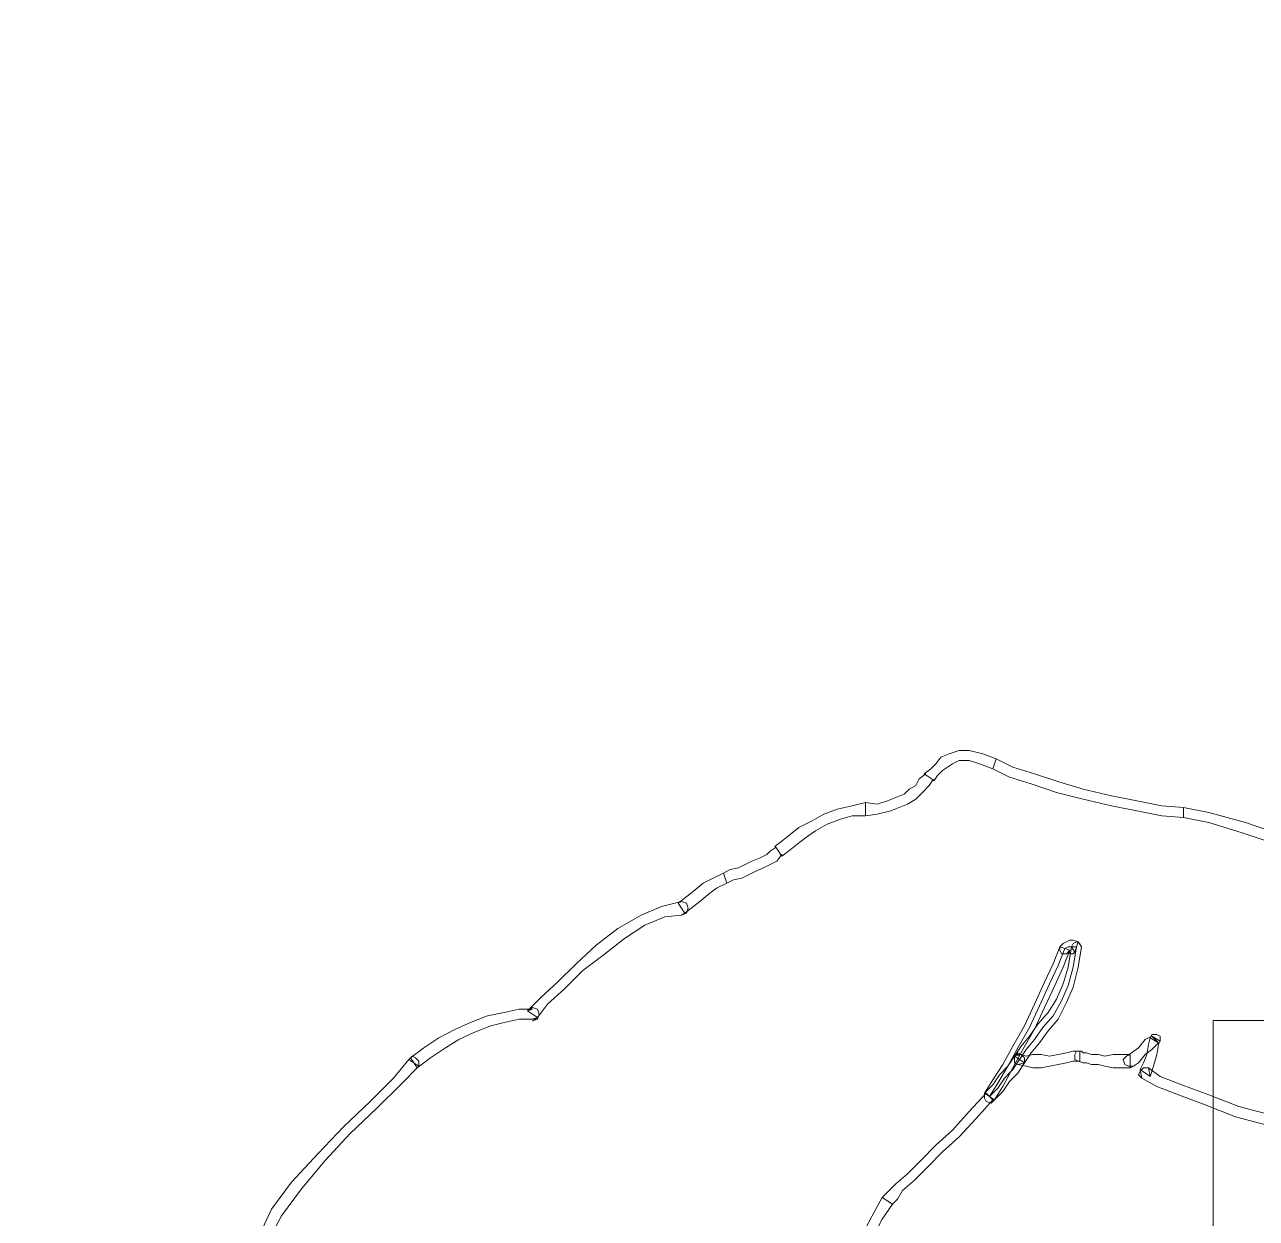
# Model space of a CAD drawing. Header units: millimetres. Extents: x -29311 to -3405, y 28913 to 42880.
# Drawn here: x -8597.88 to -8561.47, y 31435.98 to 31471.26 of the extents above; entities that cross this region are included whole.
import ezdxf

# ---------------------------------------------------------------- set-up
doc = ezdxf.new("R2010")
doc.units = ezdxf.units.MM
for name, color, linetype, lineweight in [('MIM_İnsan', 251, 'Continuous', 9), ('MIM_mobilya', 251, 'Continuous', 9), ('MIM_Selinoks', 251, 'Continuous', 9), ('tarama-betonarme', 252, 'Continuous', 13)]:
    doc.layers.add(name, color=color, linetype=linetype, lineweight=lineweight)

# ---------------------------------------------------------------- blocks, each defined once
blk = doc.blocks.new('160718_A$C2F7A1A77')
at = {"layer": 'MIM_mobilya'}
blk.add_lwpolyline([(0, 37), (0, 0), (53, 0), (53, 37)], close=True, dxfattribs=at)
blk = doc.blocks.new('160718_InsanKadın')
at = {"layer": 'MIM_İnsan', "flags": 128}
for points in [[(47.775, 8.061), (47.775, 8.061), (47.577, 7.465), (47.181, 6.62), (46.785, 5.875), (46.488, 5.428), (46.785, 5.229), (47.082, 5.776), (47.478, 6.521), (47.874, 7.365), (48.071, 8.061), (48.071, 8.061), (47.775, 8.061)], [(46.488, 5.428), (46.488, 5.428), (46.339, 5.279), (46.191, 5.031), (45.845, 4.733), (45.449, 4.335), (45.005, 3.888), (44.509, 3.441), (44.014, 2.895), (43.52, 2.348), (43.717, 2.15), (44.213, 2.696), (44.707, 3.242), (45.202, 3.689), (45.647, 4.137), (46.043, 4.534), (46.389, 4.832), (46.636, 5.08), (46.785, 5.229), (46.785, 5.229), (46.488, 5.428)], [(43.619, 2.249), (43.372, 2.001), (43.173, 1.703), (42.926, 1.454), (42.728, 1.156), (42.53, 0.858), (42.283, 0.56), (42.036, 0.212), (41.739, -0.135), (41.491, -0.583), (41.294, -1.03), (41.145, -1.576), (41.046, -2.172), (41.145, -2.172), (41.244, -2.172), (41.294, -2.172), (41.392, -2.122), (41.59, -1.626), (41.838, -1.079), (42.134, -0.433), (42.431, 0.212), (42.778, 0.808), (43.075, 1.355), (43.372, 1.852), (43.619, 2.249), (43.619, 2.249)], [(43.767, 2.15), (43.47, 2.348), (43.223, 1.951), (42.926, 1.404), (42.63, 0.858), (42.283, 0.262), (41.986, -0.384), (41.689, -1.03), (41.442, -1.576), (41.244, -2.073), (41.541, -2.172), (41.739, -1.675), (41.986, -1.129), (42.283, -0.483), (42.58, 0.163), (42.926, 0.759), (43.223, 1.305), (43.52, 1.752), (43.767, 2.15), (43.47, 2.348), (43.767, 2.15), (43.767, 2.299), (43.717, 2.398), (43.569, 2.448), (43.47, 2.348), (43.767, 2.15)], [(42.877, 1.057), (42.877, 1.057), (43.075, 1.355), (43.322, 1.603), (43.52, 1.901), (43.767, 2.15), (43.47, 2.348), (43.223, 2.1), (43.025, 1.802), (42.778, 1.554), (42.58, 1.255), (42.58, 1.255), (42.58, 1.255), (42.58, 1.106), (42.678, 1.007), (42.778, 0.957), (42.877, 1.057), (42.877, 1.057)], [(43.52, 2.348), (43.47, 2.348), (43.223, 2.1), (43.025, 1.802), (42.778, 1.554), (42.58, 1.255), (42.877, 1.057), (43.075, 1.355), (43.322, 1.603), (43.52, 1.901), (43.767, 2.15), (43.717, 2.15), (43.52, 2.348)], [(38.622, 0.659), (38.869, 0.51), (38.919, 0.709), (38.968, 1.007), (39.067, 1.255), (39.166, 1.454), (38.869, 1.653), (38.77, 1.355), (38.672, 1.007), (38.622, 0.709), (38.572, 0.61), (38.82, 0.461), (38.572, 0.61), (38.572, 0.461), (38.672, 0.411), (38.82, 0.411), (38.869, 0.51), (38.622, 0.659)], [(39.463, 1.404), (39.364, 1.355), (39.215, 1.255), (39.017, 1.007), (38.82, 0.858), (38.622, 0.659), (38.82, 0.461), (39.017, 0.56), (39.215, 0.808), (39.414, 0.957), (39.562, 1.057), (39.463, 1.007), (39.562, 1.057), (39.661, 1.156), (39.611, 1.305), (39.512, 1.355), (39.364, 1.355), (39.463, 1.404)], [(40.947, 1.206), (40.997, 1.206), (40.848, 1.255), (40.75, 1.255), (40.6, 1.305), (40.403, 1.305), (40.205, 1.355), (39.958, 1.404), (39.711, 1.404), (39.463, 1.404), (39.463, 1.007), (39.711, 1.007), (39.958, 1.007), (40.205, 1.057), (40.403, 1.007), (40.6, 1.007), (40.75, 0.957), (40.848, 0.957), (40.897, 0.908), (40.947, 0.908), (40.897, 0.908), (41.046, 0.908), (41.095, 1.007), (41.095, 1.156), (40.997, 1.206), (40.947, 1.206)], [(41.095, -2.023), (41.194, -2.172), (41.294, -1.576), (41.442, -1.079), (41.639, -0.632), (41.887, -0.235), (42.184, 0.113), (42.431, 0.461), (42.678, 0.759), (42.877, 1.057), (42.58, 1.255), (42.381, 0.957), (42.134, 0.659), (41.887, 0.312), (41.59, -0.036), (41.342, -0.533), (41.145, -0.98), (40.997, -1.576), (40.897, -2.172), (40.997, -2.321), (40.897, -2.172), (40.947, -2.271), (41.046, -2.321), (41.145, -2.271), (41.194, -2.172), (41.095, -2.023)], [(42.58, 1.255), (42.778, 1.305), (42.53, 1.355), (42.333, 1.404), (42.085, 1.404), (41.838, 1.355), (41.59, 1.305), (41.342, 1.255), (41.145, 1.206), (40.947, 1.206), (40.947, 0.908), (41.145, 0.908), (41.342, 0.957), (41.59, 1.007), (41.838, 1.057), (42.085, 1.007), (42.333, 1.007), (42.53, 1.057), (42.678, 1.007), (42.877, 1.057), (42.678, 1.007), (42.827, 1.007), (42.877, 1.106), (42.877, 1.255), (42.778, 1.305), (42.58, 1.255)], [(57.274, -0.284), (57.126, -0.334), (57.521, -0.334), (57.966, -0.235), (58.462, -0.135), (58.956, 0.063), (59.401, 0.262), (59.896, 0.51), (60.341, 0.808), (60.737, 1.106), (60.54, 1.404), (60.143, 1.106), (59.698, 0.808), (59.302, 0.56), (58.857, 0.361), (58.362, 0.163), (57.966, 0.063), (57.521, -0.036), (57.126, -0.036), (56.977, -0.086), (57.126, 0.014), (56.977, -0.036), (56.927, -0.185), (56.977, -0.334), (57.126, -0.384), (57.274, -0.284)], [(57.274, -0.284), (57.126, -0.334), (57.521, -0.334), (57.966, -0.235), (58.462, -0.135), (58.956, 0.063), (59.401, 0.262), (59.896, 0.51), (60.341, 0.808), (60.737, 1.106), (60.54, 1.404), (60.143, 1.106), (59.698, 0.808), (59.302, 0.56), (58.857, 0.361), (58.362, 0.163), (57.966, 0.063), (57.521, -0.036), (57.126, -0.036), (56.977, -0.086), (57.126, 0.014), (56.977, -0.036), (56.927, -0.185), (56.977, -0.334), (57.126, -0.384), (57.274, -0.284)], [(52.821, -3.464), (52.722, -3.513), (53.316, -3.364), (53.91, -3.116), (54.602, -2.719), (55.246, -2.222), (55.839, -1.675), (56.383, -1.129), (56.878, -0.682), (57.274, -0.284), (56.977, -0.086), (56.68, -0.483), (56.185, -0.93), (55.641, -1.477), (55.048, -1.924), (54.404, -2.42), (53.81, -2.818), (53.216, -3.066), (52.722, -3.116), (52.623, -3.166), (52.722, -3.116), (52.574, -3.166), (52.524, -3.315), (52.574, -3.464), (52.722, -3.513), (52.821, -3.464)], [(52.821, -3.464), (52.722, -3.513), (53.316, -3.364), (53.91, -3.116), (54.602, -2.719), (55.246, -2.222), (55.839, -1.675), (56.383, -1.129), (56.878, -0.682), (57.274, -0.284), (56.977, -0.086), (56.68, -0.483), (56.185, -0.93), (55.641, -1.477), (55.048, -1.924), (54.404, -2.42), (53.81, -2.818), (53.216, -3.066), (52.722, -3.116), (52.623, -3.166), (52.722, -3.116), (52.574, -3.166), (52.524, -3.315), (52.574, -3.464), (52.722, -3.513), (52.821, -3.464)], [(41.244, -2.073), (41.342, -1.973), (41.244, -2.023), (41.244, -1.973), (41.145, -1.973), (41.095, -2.023), (40.997, -2.321), (41.145, -2.371), (41.244, -2.371), (41.342, -2.321), (41.442, -2.271), (41.541, -2.172), (41.442, -2.271), (41.541, -2.172), (41.541, -2.073), (41.491, -1.973), (41.342, -1.973), (41.244, -2.073)], [(51.485, -4.358), (51.485, -4.358), (51.782, -4.209), (52.079, -4.06), (52.376, -3.811), (52.821, -3.464), (52.623, -3.166), (52.177, -3.513), (51.881, -3.762), (51.683, -3.911), (51.386, -4.06), (51.386, -4.06), (51.485, -4.358)], [(51.485, -4.358), (51.485, -4.358), (51.782, -4.209), (52.079, -4.06), (52.376, -3.811), (52.821, -3.464), (52.623, -3.166), (52.177, -3.513), (51.881, -3.762), (51.683, -3.911), (51.386, -4.06), (51.386, -4.06), (51.485, -4.358)], [(49.952, -5.153), (49.952, -5.103), (50.1, -5.004), (50.199, -4.904), (50.397, -4.805), (50.644, -4.705), (50.842, -4.606), (51.04, -4.507), (51.288, -4.457), (51.485, -4.358), (51.386, -4.06), (51.188, -4.159), (50.941, -4.209), (50.743, -4.308), (50.546, -4.407), (50.298, -4.507), (50.1, -4.606), (49.902, -4.705), (49.754, -4.904), (49.754, -4.854), (49.952, -5.153)], [(49.952, -5.153), (49.952, -5.103), (50.1, -5.004), (50.199, -4.904), (50.397, -4.805), (50.644, -4.705), (50.842, -4.606), (51.04, -4.507), (51.288, -4.457), (51.485, -4.358), (51.386, -4.06), (51.188, -4.159), (50.941, -4.209), (50.743, -4.308), (50.546, -4.407), (50.298, -4.507), (50.1, -4.606), (49.902, -4.705), (49.754, -4.904), (49.754, -4.854), (49.952, -5.153)], [(47.28, -6.444), (47.28, -6.444), (47.675, -6.345), (48.121, -6.245), (48.516, -6.096), (48.863, -5.898), (49.258, -5.699), (49.506, -5.5), (49.754, -5.302), (49.952, -5.153), (49.754, -4.854), (49.555, -5.004), (49.308, -5.202), (49.061, -5.401), (48.764, -5.6), (48.418, -5.798), (48.022, -5.947), (47.675, -6.047), (47.28, -6.047), (47.28, -6.047), (47.28, -6.444)], [(47.28, -6.444), (47.28, -6.444), (47.675, -6.345), (48.121, -6.245), (48.516, -6.096), (48.863, -5.898), (49.258, -5.699), (49.506, -5.5), (49.754, -5.302), (49.952, -5.153), (49.754, -4.854), (49.555, -5.004), (49.308, -5.202), (49.061, -5.401), (48.764, -5.6), (48.418, -5.798), (48.022, -5.947), (47.675, -6.047), (47.28, -6.047), (47.28, -6.047), (47.28, -6.444)], [(37.88, -6.295), (37.88, -6.295), (38.523, -6.345), (39.265, -6.494), (40.007, -6.643), (40.848, -6.841), (41.541, -7.04), (42.283, -7.289), (42.926, -7.487), (43.421, -7.736), (43.52, -7.438), (43.025, -7.189), (42.381, -6.99), (41.639, -6.742), (40.848, -6.543), (40.007, -6.345), (39.265, -6.196), (38.523, -6.047), (37.88, -5.997), (37.88, -5.997), (37.88, -6.295)], [(37.88, -6.295), (37.88, -6.295), (38.523, -6.345), (39.265, -6.494), (40.007, -6.643), (40.848, -6.841), (41.541, -7.04), (42.283, -7.289), (42.926, -7.487), (43.421, -7.736), (43.52, -7.438), (43.025, -7.189), (42.381, -6.99), (41.639, -6.742), (40.848, -6.543), (40.007, -6.345), (39.265, -6.196), (38.523, -6.047), (37.88, -5.997), (37.88, -5.997), (37.88, -6.295)], [(45.548, -7.289), (45.499, -7.289), (45.697, -7.14), (45.796, -6.941), (45.994, -6.841), (46.142, -6.692), (46.389, -6.593), (46.636, -6.494), (46.933, -6.394), (47.28, -6.444), (47.28, -6.047), (46.933, -6.096), (46.538, -6.196), (46.291, -6.295), (46.043, -6.394), (45.796, -6.543), (45.597, -6.742), (45.4, -6.941), (45.3, -7.09), (45.252, -7.09), (45.548, -7.289)], [(45.548, -7.289), (45.499, -7.289), (45.697, -7.14), (45.796, -6.941), (45.994, -6.841), (46.142, -6.692), (46.389, -6.593), (46.636, -6.494), (46.933, -6.394), (47.28, -6.444), (47.28, -6.047), (46.933, -6.096), (46.538, -6.196), (46.291, -6.295), (46.043, -6.394), (45.796, -6.543), (45.597, -6.742), (45.4, -6.941), (45.3, -7.09), (45.252, -7.09), (45.548, -7.289)], [(43.421, -7.736), (43.421, -7.736), (43.817, -7.885), (44.213, -7.984), (44.509, -7.984), (44.806, -7.885), (45.053, -7.785), (45.202, -7.587), (45.35, -7.438), (45.548, -7.289), (45.252, -7.09), (45.152, -7.239), (45.005, -7.388), (44.855, -7.487), (44.707, -7.587), (44.509, -7.686), (44.213, -7.686), (43.916, -7.587), (43.52, -7.438), (43.52, -7.438), (43.421, -7.736)], [(43.421, -7.736), (43.421, -7.736), (43.817, -7.885), (44.213, -7.984), (44.509, -7.984), (44.806, -7.885), (45.053, -7.785), (45.202, -7.587), (45.35, -7.438), (45.548, -7.289), (45.252, -7.09), (45.152, -7.239), (45.005, -7.388), (44.855, -7.487), (44.707, -7.587), (44.509, -7.686), (44.213, -7.686), (43.916, -7.587), (43.52, -7.438), (43.52, -7.438), (43.421, -7.736)]]:
    blk.add_lwpolyline(points, close=True, dxfattribs=at)
for points in [[(64.893, 6.422), (64.547, 5.776), (63.953, 4.981), (63.26, 4.137), (62.518, 3.342), (61.726, 2.597), (61.034, 1.901), (60.49, 1.355), (60.787, 1.156), (61.232, 1.703), (61.924, 2.398), (62.716, 3.143), (63.459, 3.938), (64.25, 4.782), (64.843, 5.577), (65.19, 6.322)], [(64.893, 6.422), (64.547, 5.776), (63.953, 4.981), (63.26, 4.137), (62.518, 3.342), (61.726, 2.597), (61.034, 1.901), (60.49, 1.355), (60.54, 1.404), (60.49, 1.355), (60.49, 1.206), (60.589, 1.106), (60.687, 1.057), (60.787, 1.156), (60.737, 1.106), (60.737, 1.106), (60.787, 1.156), (61.232, 1.703), (61.924, 2.398), (62.716, 3.143), (63.459, 3.938), (64.25, 4.782), (64.843, 5.577), (65.19, 6.322)], [(35.307, 2.795), (36.247, 2.547), (37.137, 2.199), (37.929, 1.901), (38.572, 1.653), (38.919, 1.404), (38.869, 1.653), (38.919, 1.404), (39.067, 1.404), (39.166, 1.504), (39.215, 1.603), (39.117, 1.703), (39.166, 1.454), (39.166, 1.454), (39.117, 1.703), (38.672, 1.951), (38.028, 2.199), (37.236, 2.497), (36.345, 2.845), (35.406, 3.093)], [(34.862, -5.451), (36.049, -5.848), (37.137, -6.146), (37.88, -6.295), (37.88, -5.997), (37.137, -5.848), (36.148, -5.55), (34.961, -5.153)], [(34.862, -5.451), (36.049, -5.848), (37.137, -6.146), (37.88, -6.295), (37.88, -5.997), (37.137, -5.848), (36.148, -5.55), (34.961, -5.153)]]:
    blk.add_lwpolyline(points, dxfattribs=at)
at = {"layer": 'MIM_İnsan', "rotation": 270}
blk.add_blockref('160718_A$C2F7A1A77', (0, 53), dxfattribs=at)

msp = doc.modelspace()

# ---------------------------------------------------------------- hatches: boundary and pattern name
at = {"layer": 'tarama-betonarme'}
h = msp.add_hatch(dxfattribs=at)
h.set_pattern_fill('ANSI35', color=256, scale=25, style=0)
h.set_pattern_definition([(45, (-57572.966, 45834.01), (-4.4194174, 4.4194174), []), (45, (-57568.547, 45834.01), (-4.4194174, 4.4194174), [7.8125, -1.5625, 0, -1.5625])])
edge = h.paths.add_edge_path()
edge.add_line((-9087.641, 31539.762), (-9087.641, 31459.762))
edge.add_line((-9087.641, 31459.762), (-9167.641, 31459.762))
edge.add_line((-9167.641, 31459.762), (-9167.641, 31539.762))
h.paths.add_polyline_path([(-8337.641, 31539.762), (-8257.641, 31539.762), (-8257.641, 31459.762), (-8337.641, 31459.762)])

# ---------------------------------------------------------------- block references
at = {"layer": 'MIM_Selinoks', "rotation": 179.9999999999886}
msp.add_blockref('160718_InsanKadın', (-8525.739, 31441.827), dxfattribs=at)

doc.saveas('drawing.dxf')
